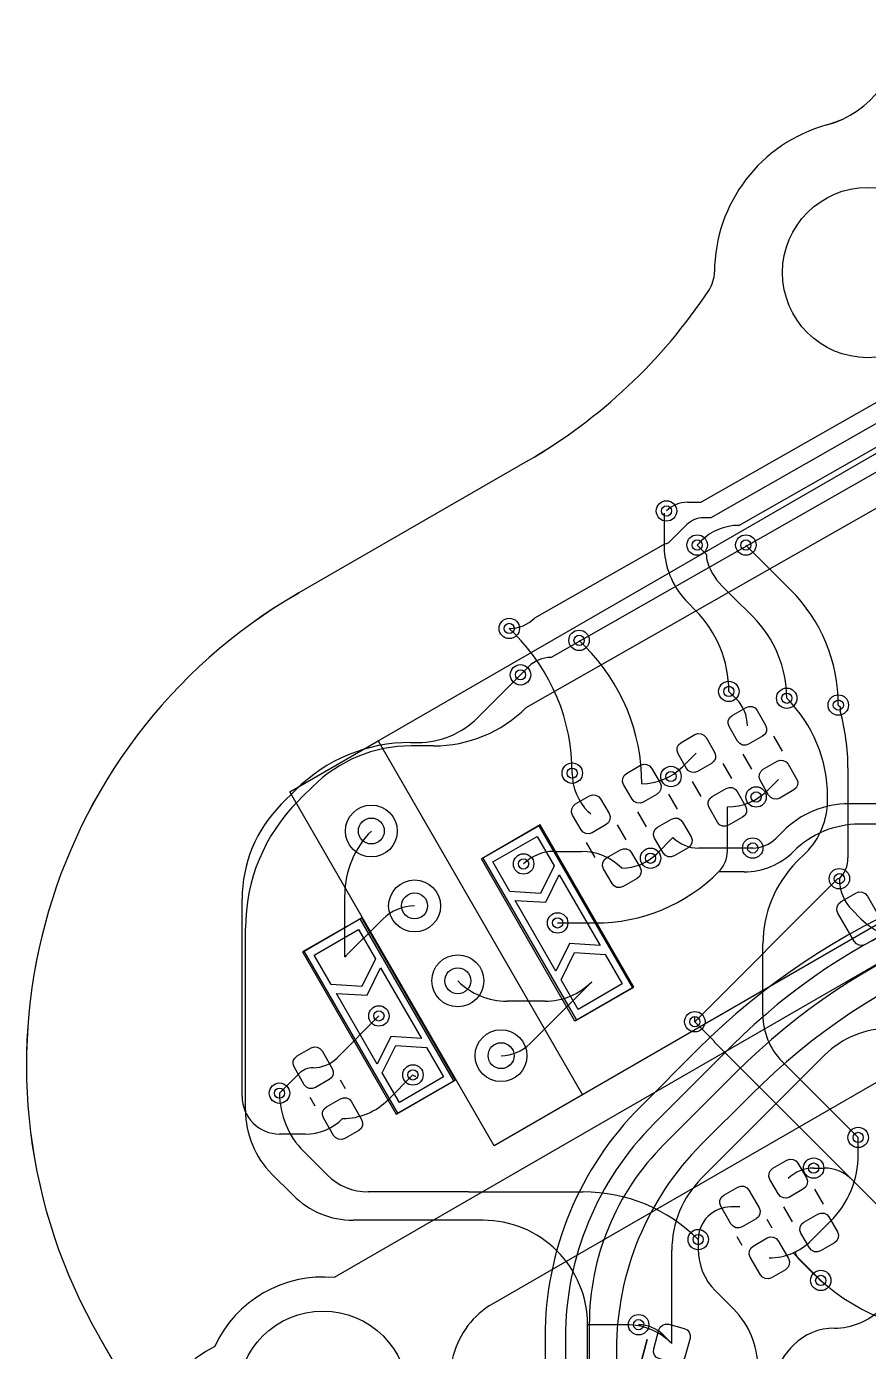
# Model space of a CAD drawing. Header units: millimetres. Extents: x -220 to 263, y -14 to 135.
# Drawn here: x 7.29 to 32.03, y 18.31 to 57.23 of the extents above; entities that cross this region are included whole.
import ezdxf

# ---------------------------------------------------------------- set-up
doc = ezdxf.new("R2010")
doc.units = ezdxf.units.MM
doc.layers.get('0').update_dxf_attribs({"color": 96, "lineweight": 25, "true_color": 0x008000})
for name, color, linetype, lineweight, true_color in [('livello 10', 6, 'Continuous', 25, 0xff00ff), ('livello 11', 30, 'Continuous', 25, 0xff7f00), ('livello 8', 18, 'Continuous', 25, 0x000000), ('livello 9', 18, 'Continuous', 25, 0x000000)]:
    doc.layers.add(name, color=color, linetype=linetype, lineweight=lineweight, true_color=true_color)

msp = doc.modelspace()

# ---------------------------------------------------------------- linework, layer by layer
for p, q in [((22, 44.464), (15.29, 40.59)), ((23.879, -6.286), (9.433, 18.733))]:
    msp.add_line(p, q)
for centre in [(32, 50), (16, 17)]:
    msp.add_circle(centre, 2.5)
for centre, radius, start, end in [((30, 57.228), 3, 285.466, 0), ((32, 50), 4.5, 105.466, 179.697), ((26.5, 50.029), 1, 326.4432, 359.697), ((14, 58.321), 16, 300.0002, 326.4432), ((23.29, 26.733), 16, 120.0002, 210)]:
    msp.add_arc(centre, radius, start, end)
at = {"layer": 'livello 10'}
for p, q in [((56.279, 43.551), (16.327, 20.485)), ((42.902, 32.364), (20.992, 19.714)), ((12.819, 18.459), (12.563, 18.312))]:
    msp.add_line(p, q, dxfattribs=at)
for centre, radius, start, end in [((16, 17), 3.5, 84.6395, 155.3606), ((22.242, 17.549), 2.5, 120, 210), ((13.813, 16.147), 2.5, 120, 210)]:
    msp.add_arc(centre, radius, start, end, dxfattribs=at)
at = {"layer": 'livello 11', "color": 250, "true_color": 0x2f2d31, "flags": 128}
for points in [[(30.8, 54.337, 0.337196), (33, 57.228)], [(30.8, 54.337, 0.335711), (27.5, 50.024)], [(27.333, 49.476, 0.146111), (27.5, 50.024)], [(22, 44.464, 0.115896), (27.333, 49.476)], [(15.29, 40.59, 0.414213), (9.433, 18.733)]]:
    msp.add_lwpolyline(points, format="xyb", dxfattribs=at)
at = {"layer": 'livello 11', "color": 249, "true_color": 0x4a242d, "flags": 128}
for points in [[(15.027, 34.745), (47.936, 53.745)], [(53.936, 43.353), (21.027, 24.353)], [(21.027, 24.353), (15.027, 34.745)]]:
    msp.add_lwpolyline(points, dxfattribs=at)
at = {"layer": 'livello 11', "color": 250, "true_color": 0x2f2d31, "flags": 128}
for points in [[(22, 44.464), (15.29, 40.59)], [(23.879, -6.286), (9.433, 18.733)]]:
    msp.add_lwpolyline(points, dxfattribs=at)
at = {"layer": 'livello 11', "color": 168, "true_color": 0x0d115e, "flags": 128}
for points in [[(15.027, 34.745), (17.625, 36.245)], [(17.625, 36.245), (23.625, 25.853)], [(29.502, 35.94), (29.248, 36.381)], [(28.597, 35.417), (28.343, 35.858)], [(27.748, 35.581), (28.002, 35.14)], [(26.843, 35.058), (27.097, 34.617)], [(21.027, 24.353), (15.027, 34.745)], [(26.148, 34.681), (26.402, 34.24)], [(25.243, 34.158), (25.497, 33.717)], [(20.652, 32.78), (22.341, 33.755)], [(22.341, 33.755), (25.091, 28.992)], [(24.902, 33.34), (24.648, 33.781)], [(23.997, 32.817), (23.743, 33.258)], [(23.402, 28.017), (20.652, 32.78)], [(15.445, 30.073), (17.134, 31.048)], [(17.134, 31.048), (19.884, 26.285)], [(18.195, 25.31), (15.445, 30.073)], [(25.091, 28.992), (23.402, 28.017)], [(16.658, 26.027), (16.512, 26.28)], [(19.884, 26.285), (18.195, 25.31)], [(15.774, 25.517), (15.628, 25.77)], [(23.625, 25.853), (21.027, 24.353)], [(30.702, 22.64), (30.448, 23.081)], [(29.194, 21.937), (29.047, 22.19)], [(29.797, 22.117), (29.543, 22.558)], [(28.31, 21.427), (28.164, 21.68)], [(25.52, 18.662), (24.883, 16.286)]]:
    msp.add_lwpolyline(points, dxfattribs=at)
at = {"layer": 'livello 11', "color": 139, "true_color": 0x174d58, "flags": 128}
for points in [[(29.502, 35.94), (29.248, 36.381)], [(28.597, 35.417), (28.343, 35.858)], [(27.748, 35.581), (28.002, 35.14)], [(26.843, 35.058), (27.097, 34.617)], [(26.148, 34.681), (26.402, 34.24)], [(25.243, 34.158), (25.497, 33.717)], [(22.384, 33.78), (20.695, 32.805)], [(25.134, 29.017), (22.384, 33.78)], [(24.902, 33.34), (24.648, 33.781)], [(23.997, 32.817), (23.743, 33.258)], [(20.695, 32.805), (23.445, 28.042)], [(17.091, 31.023), (15.402, 30.048)], [(19.841, 26.26), (17.091, 31.023)], [(15.402, 30.048), (18.152, 25.285)], [(23.445, 28.042), (25.134, 29.017)], [(16.658, 26.027), (16.512, 26.28)], [(18.152, 25.285), (19.841, 26.26)], [(15.774, 25.517), (15.628, 25.77)], [(30.702, 22.64), (30.448, 23.081)], [(29.194, 21.937), (29.047, 22.19)], [(29.797, 22.117), (29.543, 22.558)], [(28.31, 21.427), (28.164, 21.68)], [(24.883, 16.286), (25.52, 18.662)]]:
    msp.add_lwpolyline(points, dxfattribs=at)
at = {"layer": 'livello 11', "color": 250, "true_color": 0x2f2d31}
for centre in [(32, 50), (16, 17)]:
    msp.add_circle(centre, 2.5, dxfattribs=at)
at = {"layer": 'livello 8', "color": 163, "true_color": 0x4d7fc4, "flags": 128}
for points in [[(26.025, 42.933), (26.025, 41.832)], [(26.991, 41.999), (27.266, 41.723)], [(27.266, 41.723), (27.266, 41.604)], [(29.736, 40.685), (28.423, 41.999)], [(27.717, 40.804), (28.023, 40.499)], [(28.023, 40.499), (28.633, 39.889)], [(26.723, 40.299), (26.933, 40.089)], [(21.623, 39.399), (21.473, 39.549)], [(23.693, 39.028), (23.523, 39.199)], [(20.538, 36.923), (21.803, 38.187)], [(28.137, 37.485), (27.923, 37.699)], [(28.504, 36.148), (28.417, 36.118), (28.324, 36.125), (28.241, 36.166), (28.18, 36.235), (27.93, 36.668), (27.9, 36.756), (27.906, 36.848), (27.947, 36.932), (28.017, 36.993), (28.428, 37.23), (28.516, 37.26), (28.608, 37.254), (28.692, 37.213), (28.753, 37.143), (29.003, 36.71), (29.032, 36.622), (29.026, 36.53), (28.985, 36.447), (28.916, 36.386), (28.504, 36.148)], [(18.571, 36.199), (18.791, 36.199)], [(26.928, 36.43), (27.016, 36.46), (27.108, 36.454), (27.192, 36.413), (27.253, 36.343), (27.503, 35.91), (27.532, 35.822), (27.526, 35.73), (27.485, 35.647), (27.416, 35.586), (27.004, 35.348), (26.917, 35.318), (26.824, 35.325), (26.741, 35.366), (26.68, 35.435), (26.43, 35.868), (26.4, 35.956), (26.406, 36.048), (26.447, 36.132), (26.517, 36.193), (26.928, 36.43)], [(26.561, 35.484), (26.966, 35.889)], [(25.328, 35.53), (25.416, 35.56), (25.508, 35.554), (25.592, 35.513), (25.653, 35.443), (25.903, 35.01), (25.932, 34.922), (25.926, 34.83), (25.885, 34.747), (25.816, 34.686), (25.404, 34.448), (25.317, 34.418), (25.224, 34.425), (25.141, 34.466), (25.08, 34.535), (24.83, 34.968), (24.8, 35.056), (24.806, 35.148), (24.847, 35.232), (24.917, 35.293), (25.328, 35.53)], [(29.417, 34.568), (29.329, 34.538), (29.237, 34.544), (29.153, 34.585), (29.092, 34.655), (28.842, 35.088), (28.813, 35.175), (28.819, 35.268), (28.86, 35.351), (28.929, 35.412), (29.341, 35.65), (29.428, 35.679), (29.521, 35.673), (29.604, 35.632), (29.665, 35.563), (29.915, 35.13), (29.945, 35.042), (29.939, 34.949), (29.898, 34.866), (29.828, 34.805), (29.417, 34.568)], [(29.379, 35.109), (29.074, 34.804)], [(14.776, 34.384), (15.191, 34.799)], [(23.904, 33.548), (23.817, 33.518), (23.724, 33.525), (23.641, 33.566), (23.58, 33.635), (23.33, 34.068), (23.3, 34.156), (23.306, 34.248), (23.347, 34.332), (23.417, 34.393), (23.828, 34.63), (23.916, 34.66), (24.008, 34.654), (24.092, 34.613), (24.153, 34.543), (24.403, 34.11), (24.432, 34.022), (24.426, 33.93), (24.385, 33.847), (24.316, 33.786), (23.904, 33.548)], [(27.841, 34.85), (27.928, 34.879), (28.021, 34.873), (28.104, 34.832), (28.165, 34.763), (28.415, 34.33), (28.445, 34.242), (28.439, 34.149), (28.398, 34.066), (28.328, 34.005), (27.917, 33.768), (27.829, 33.738), (27.737, 33.744), (27.653, 33.785), (27.592, 33.855), (27.342, 34.288), (27.313, 34.375), (27.319, 34.468), (27.36, 34.551), (27.429, 34.612), (27.841, 34.85)], [(27.879, 33.018), (27.879, 34.309)], [(37.423, 34.399), (31.454, 34.399)], [(23.866, 34.089), (23.793, 34.162)], [(26.241, 33.95), (26.328, 33.979), (26.421, 33.973), (26.504, 33.932), (26.565, 33.863), (26.815, 33.43), (26.845, 33.342), (26.839, 33.249), (26.798, 33.166), (26.728, 33.105), (26.317, 32.868), (26.229, 32.838), (26.137, 32.844), (26.053, 32.885), (25.992, 32.955), (25.742, 33.388), (25.713, 33.475), (25.719, 33.568), (25.76, 33.651), (25.829, 33.712), (26.241, 33.95)], [(29.523, 33.599), (29.305, 33.382)], [(37.034, 33.799), (31.754, 33.799)], [(22.393, 31.765), (21.493, 31.823), (20.993, 32.689), (22.292, 33.439), (22.792, 32.573), (22.393, 31.765)], [(24.817, 31.968), (24.729, 31.938), (24.637, 31.944), (24.553, 31.985), (24.492, 32.055), (24.242, 32.488), (24.213, 32.575), (24.219, 32.668), (24.26, 32.751), (24.329, 32.812), (24.741, 33.05), (24.828, 33.079), (24.921, 33.073), (25.004, 33.032), (25.065, 32.963), (25.315, 32.53), (25.345, 32.442), (25.339, 32.349), (25.298, 32.266), (25.228, 32.205), (24.817, 31.968)], [(26.279, 33.409), (25.803, 32.933)], [(22.782, 32.999), (23.595, 32.999)], [(22.543, 31.505), (22.942, 32.313), (24.142, 30.235), (23.243, 30.293), (22.843, 29.485), (21.643, 31.563), (22.543, 31.505)], [(28.374, 32.399), (27.623, 32.399)], [(26.923, 27.999), (31.09, 32.166)], [(13.623, 25.799), (13.623, 31.599)], [(16.643, 29.899), (17.756, 31.012)], [(22.893, 30.899), (24.001, 30.899)], [(17.143, 29.033), (16.243, 29.091), (15.743, 29.957), (17.042, 30.707), (17.542, 29.841), (17.143, 29.033)], [(23.393, 30.033), (24.292, 29.975), (24.792, 29.109), (23.493, 28.359), (22.993, 29.225), (23.393, 30.033)], [(17.993, 27.561), (17.593, 26.753), (16.393, 28.831), (17.293, 28.773), (17.692, 29.581), (18.892, 27.503), (17.993, 27.561)], [(16.643, 29.899), (16.678, 29.934)], [(22.522, 28.599), (21.41, 28.599)], [(16.412, 26.936), (17.643, 28.167)], [(26.923, 27.999), (26.923, 28.15)], [(15.775, 26.062), (15.687, 26.032), (15.595, 26.038), (15.511, 26.079), (15.45, 26.148), (15.15, 26.668), (15.121, 26.756), (15.127, 26.848), (15.168, 26.931), (15.237, 26.992), (15.649, 27.23), (15.736, 27.26), (15.829, 27.254), (15.912, 27.213), (15.973, 27.143), (16.273, 26.623), (16.303, 26.536), (16.297, 26.443), (16.256, 26.36), (16.186, 26.299), (15.775, 26.062)], [(18.143, 27.301), (19.042, 27.243), (19.542, 26.377), (18.243, 25.627), (17.743, 26.493), (18.143, 27.301)], [(28.019, 27.296), (25.723, 24.999)], [(27.012, 27.189), (25.323, 25.499)], [(27.123, 23.399), (30.745, 27.021)], [(15.298, 26.474), (14.723, 25.899)], [(28.136, 26.513), (26.015, 24.391)], [(17.916, 25.708), (18.643, 26.435)], [(16.637, 24.568), (16.55, 24.538), (16.457, 24.544), (16.374, 24.585), (16.313, 24.655), (16.013, 25.174), (15.983, 25.262), (15.989, 25.354), (16.03, 25.437), (16.1, 25.499), (16.511, 25.736), (16.599, 25.766), (16.691, 25.76), (16.774, 25.719), (16.836, 25.649), (17.136, 25.13), (17.165, 25.042), (17.159, 24.949), (17.118, 24.866), (17.049, 24.805), (16.637, 24.568)], [(28.566, 25.842), (27.123, 24.399)], [(15.481, 24.699), (14.723, 24.699)], [(31.723, 24.099), (31.723, 24.599)], [(29.704, 22.848), (29.617, 22.818), (29.524, 22.825), (29.441, 22.866), (29.38, 22.935), (29.13, 23.368), (29.1, 23.456), (29.106, 23.548), (29.147, 23.632), (29.217, 23.693), (29.628, 23.93), (29.716, 23.96), (29.808, 23.954), (29.892, 23.913), (29.953, 23.843), (30.203, 23.41), (30.232, 23.322), (30.226, 23.23), (30.185, 23.147), (30.116, 23.086), (29.704, 22.848)], [(30.423, 23.699), (30.414, 23.699)], [(28.311, 21.971), (28.223, 21.942), (28.13, 21.948), (28.047, 21.989), (27.986, 22.058), (27.686, 22.578), (27.656, 22.666), (27.662, 22.758), (27.703, 22.841), (27.773, 22.902), (28.184, 23.14), (28.272, 23.17), (28.365, 23.164), (28.448, 23.123), (28.509, 23.053), (28.809, 22.533), (28.839, 22.446), (28.833, 22.353), (28.792, 22.27), (28.722, 22.209), (28.311, 21.971)], [(28.248, 22.556), (27.979, 22.556)], [(30.617, 21.268), (30.529, 21.238), (30.437, 21.244), (30.353, 21.285), (30.292, 21.355), (30.042, 21.788), (30.013, 21.875), (30.019, 21.968), (30.06, 22.051), (30.129, 22.112), (30.541, 22.35), (30.628, 22.379), (30.721, 22.373), (30.804, 22.332), (30.865, 22.263), (31.115, 21.83), (31.145, 21.742), (31.139, 21.649), (31.098, 21.566), (31.028, 21.505), (30.617, 21.268)], [(30.342, 21.572), (30.579, 21.809)], [(30.579, 21.809), (30.912, 22.142)], [(27.023, 21.599), (27.023, 21.306)], [(29.173, 20.478), (29.085, 20.448), (28.993, 20.454), (28.91, 20.495), (28.849, 20.564), (28.549, 21.084), (28.519, 21.172), (28.525, 21.264), (28.566, 21.347), (28.636, 21.408), (29.047, 21.646), (29.135, 21.676), (29.227, 21.67), (29.31, 21.629), (29.371, 21.559), (29.671, 21.039), (29.701, 20.952), (29.695, 20.859), (29.654, 20.776), (29.584, 20.715), (29.173, 20.478)], [(26.249, 18.544), (26.249, 21.29)], [(30.354, 20.652), (29.962, 21.044)], [(27.523, 20.099), (28.065, 19.556)], [(23.823, 19.099), (23.823, 10.862)], [(25.884, 18.098), (25.801, 18.139), (25.739, 18.209), (25.71, 18.297), (25.716, 18.389), (25.865, 18.945), (25.906, 19.028), (25.975, 19.089), (26.063, 19.119), (26.155, 19.113), (26.614, 18.99), (26.697, 18.949), (26.758, 18.879), (26.788, 18.791), (26.782, 18.699), (26.633, 18.143), (26.592, 18.06), (26.523, 17.999), (26.435, 17.969), (26.342, 17.976), (25.884, 18.098)], [(22.523, 18.739), (22.523, 9.842)], [(23.123, 18.722), (23.123, 10)], [(25.992, 18.801), (26.249, 18.544)], [(24.623, 18.363), (24.623, 17.299)]]:
    msp.add_lwpolyline(points, dxfattribs=at)
for points in [[(26.025, 41.832, 0.180398), (26.723, 40.299)], [(27.266, 41.604, 0.135149), (27.717, 40.804)], [(31.139, 37.299, 0.198911), (29.736, 40.685)], [(27.923, 37.699, 0.19891), (26.933, 40.089)], [(29.623, 37.499, 0.19891), (28.633, 39.889)], [(23.322, 35.299, 0.198914), (21.625, 39.396)], [(25.366, 34.989, 0.198917), (23.693, 39.028)], [(28.466, 36.689, 0.198936), (28.137, 37.485)], [(18.791, 36.199, 0.198915), (20.538, 36.923)], [(18.571, 36.199, 0.198912), (15.191, 34.799)], [(25.366, 34.989, 0.198911), (26.561, 35.484)], [(23.322, 35.299, 0.198907), (23.793, 34.162)], [(27.879, 34.309, 0.198918), (29.074, 34.804)], [(14.776, 34.384, 0.198914), (13.623, 31.599)], [(31.454, 34.399, 0.198903), (29.523, 33.599)], [(31.754, 33.799, 0.198903), (29.823, 32.999)], [(41.523, 33.199, 0.198914), (27.012, 27.189)], [(28.623, 33.099, 0.198893), (29.305, 33.382)], [(22.782, 32.999, 0.198913), (21.893, 32.631)], [(24.779, 32.509, 0.198923), (23.595, 32.999)], [(24.779, 32.509, 0.198918), (25.803, 32.933)], [(27.623, 32.399, 0.198892), (27.879, 33.018)], [(28.374, 32.399, 0.198924), (29.823, 32.999)], [(24.001, 30.899, 0.198914), (27.623, 32.399)], [(40.823, 32.599, 0.198912), (28.019, 27.296)], [(41.623, 32.099, 0.198913), (28.136, 26.513)], [(31.169, 32.199, 0.198894), (31.09, 32.166)], [(31.169, 32.199, 0.198894), (31.09, 32.166)], [(18.691, 31.399, 0.198915), (17.756, 31.012)], [(42.223, 31.499, 0.198913), (28.566, 25.842)], [(19.961, 29.199, 0.198911), (21.41, 28.599)], [(22.522, 28.599, 0.198913), (23.893, 29.167)], [(32.623, 27.799, 0.198923), (30.745, 27.021)], [(15.712, 26.646, 0.198936), (16.412, 26.936)], [(15.712, 26.646, 0.198868), (15.298, 26.474)], [(18.643, 26.435, 0.198777), (18.729, 26.399)], [(13.623, 25.799, 0.414214), (14.723, 24.699)], [(16.574, 25.152, 0.198927), (17.916, 25.708)], [(25.323, 25.499, 0.198915), (22.523, 18.739)], [(15.481, 24.699, 0.198912), (16.574, 25.152)], [(25.723, 24.999, 0.198915), (23.123, 18.722)], [(26.015, 24.391, 0.198913), (23.823, 19.099)], [(27.122, 24.399, 0.198911), (24.623, 18.363)], [(30.912, 22.142, 0.198916), (31.723, 24.099)], [(27.122, 23.399, 0.198906), (26.249, 21.29)], [(30.414, 23.699, 0.198907), (29.666, 23.389)], [(27.979, 22.556, 0.414214), (27.023, 21.599)], [(29.11, 21.062, 0.198897), (30.342, 21.572)], [(27.023, 21.306, 0.198912), (27.523, 20.099)], [(29.88, 21.241, 0.198915), (29.962, 21.044)], [(30.354, 20.652, 0.198916), (34.767, 18.824)], [(28.772, 17.849, 0.198913), (28.065, 19.556)], [(25.992, 18.801, 0.198897), (25.273, 19.099)]]:
    msp.add_lwpolyline(points, format="xyb", dxfattribs=at)
at = {"layer": 'livello 8', "color": 7, "true_color": 0xececec}
for centre in [(26.091, 42.999), (26.991, 41.999), (28.423, 41.999), (21.473, 39.549), (23.523, 39.199), (21.803, 38.187), (27.923, 37.699), (29.623, 37.499), (31.139, 37.299), (23.323, 35.299), (26.223, 35.199), (28.723, 34.599), (25.623, 32.799), (28.623, 33.099), (21.893, 32.631), (31.169, 32.199), (22.893, 30.899), (17.643, 28.167), (26.923, 27.999), (18.643, 26.435), (14.723, 25.899), (31.723, 24.599), (30.414, 23.699), (27.023, 21.599), (30.623, 20.399), (25.273, 19.099)]:
    msp.add_circle(centre, 0.3, dxfattribs=at)
at = {"layer": 'livello 8', "color": 7}
for centre, radius in [((26.091, 42.999), 0.15), ((26.991, 41.999), 0.15), ((28.423, 41.999), 0.15), ((21.473, 39.549), 0.15), ((23.523, 39.199), 0.15), ((21.803, 38.187), 0.15), ((27.923, 37.699), 0.15), ((29.623, 37.499), 0.15), ((31.139, 37.299), 0.15), ((23.323, 35.299), 0.15), ((26.223, 35.199), 0.15), ((28.723, 34.599), 0.15), ((17.421, 33.599), 0.381), ((28.623, 33.099), 0.15), ((21.893, 32.631), 0.15), ((25.623, 32.799), 0.15), ((31.169, 32.199), 0.15), ((18.691, 31.399), 0.381), ((22.893, 30.899), 0.15), ((19.961, 29.199), 0.381), ((17.643, 28.167), 0.15), ((26.923, 27.999), 0.15), ((21.231, 27), 0.381), ((18.643, 26.435), 0.15), ((14.723, 25.899), 0.15), ((31.723, 24.599), 0.15), ((30.414, 23.699), 0.15), ((27.023, 21.599), 0.15), ((30.623, 20.399), 0.15), ((25.273, 19.099), 0.15)]:
    msp.add_circle(centre, radius, dxfattribs=at)
at = {"layer": 'livello 8', "color": 163, "true_color": 0x4d7fc4}
for centre in [(17.421, 33.599), (18.691, 31.399), (19.961, 29.199), (21.231, 27)]:
    msp.add_circle(centre, 0.762, dxfattribs=at)
at = {"layer": 'livello 9', "color": 22, "true_color": 0xc83434, "flags": 128}
for points in [[(35.239, 47.882), (27.113, 43.255)], [(35.723, 47.545), (27.39, 42.8)], [(28.215, 42.575), (36.262, 47.159)], [(22.695, 38.695), (36.923, 46.799)], [(21.965, 37.224), (32.944, 43.477)], [(26.708, 43.255), (27.113, 43.255)], [(26.184, 42.092), (26.691, 42.599)], [(27.39, 42.8), (27.175, 42.8)], [(26.052, 42.038), (22.216, 39.852)], [(26.991, 41.999), (27.149, 42.158)], [(27.109, 42.118), (26.991, 41.999)], [(21.483, 39.549), (21.473, 39.549)], [(22.039, 38.424), (21.803, 38.187)], [(28.137, 37.485), (27.923, 37.699)], [(28.504, 36.148), (28.417, 36.118), (28.324, 36.125), (28.241, 36.166), (28.18, 36.235), (27.93, 36.668), (27.9, 36.756), (27.906, 36.848), (27.947, 36.932), (28.017, 36.993), (28.428, 37.23), (28.516, 37.26), (28.608, 37.254), (28.692, 37.213), (28.753, 37.143), (29.003, 36.71), (29.032, 36.622), (29.026, 36.53), (28.985, 36.447), (28.916, 36.386), (28.504, 36.148)], [(31.139, 37.299), (31.194, 37.244)], [(31.194, 37.244), (31.194, 37.122)], [(26.928, 36.43), (27.016, 36.46), (27.108, 36.454), (27.192, 36.413), (27.253, 36.343), (27.503, 35.91), (27.532, 35.822), (27.526, 35.73), (27.485, 35.647), (27.416, 35.586), (27.004, 35.348), (26.917, 35.318), (26.824, 35.325), (26.741, 35.366), (26.68, 35.435), (26.43, 35.868), (26.4, 35.956), (26.406, 36.048), (26.447, 36.132), (26.517, 36.193), (26.928, 36.43)], [(19.249, 36.099), (18.591, 36.099)], [(26.561, 35.484), (26.966, 35.889)], [(25.328, 35.53), (25.416, 35.56), (25.508, 35.554), (25.592, 35.513), (25.653, 35.443), (25.903, 35.01), (25.932, 34.922), (25.926, 34.83), (25.885, 34.747), (25.816, 34.686), (25.404, 34.448), (25.317, 34.418), (25.224, 34.425), (25.141, 34.466), (25.08, 34.535), (24.83, 34.968), (24.8, 35.056), (24.806, 35.148), (24.847, 35.232), (24.917, 35.293), (25.328, 35.53)], [(29.417, 34.568), (29.329, 34.538), (29.237, 34.544), (29.153, 34.585), (29.092, 34.655), (28.842, 35.088), (28.813, 35.175), (28.819, 35.268), (28.86, 35.351), (28.929, 35.412), (29.341, 35.65), (29.428, 35.679), (29.521, 35.673), (29.604, 35.632), (29.665, 35.563), (29.915, 35.13), (29.945, 35.042), (29.939, 34.949), (29.898, 34.866), (29.828, 34.805), (29.417, 34.568)], [(31.423, 35.453), (31.423, 35.099)], [(29.074, 34.804), (29.379, 35.109)], [(31.423, 35.099), (31.423, 32.812)], [(15.689, 34.897), (15.391, 34.599)], [(23.904, 33.548), (23.817, 33.518), (23.724, 33.525), (23.641, 33.566), (23.58, 33.635), (23.33, 34.068), (23.3, 34.156), (23.306, 34.248), (23.347, 34.332), (23.417, 34.393), (23.828, 34.63), (23.916, 34.66), (24.008, 34.654), (24.092, 34.613), (24.153, 34.543), (24.403, 34.11), (24.432, 34.022), (24.426, 33.93), (24.385, 33.847), (24.316, 33.786), (23.904, 33.548)], [(27.841, 34.85), (27.928, 34.879), (28.021, 34.873), (28.104, 34.832), (28.165, 34.763), (28.415, 34.33), (28.445, 34.242), (28.439, 34.149), (28.398, 34.066), (28.328, 34.005), (27.917, 33.768), (27.829, 33.738), (27.737, 33.744), (27.653, 33.785), (27.592, 33.855), (27.342, 34.288), (27.313, 34.375), (27.319, 34.468), (27.36, 34.551), (27.429, 34.612), (27.841, 34.85)], [(15.269, 34.477), (15.391, 34.599)], [(30.823, 34.499), (30.823, 34.602)], [(23.866, 34.089), (23.793, 34.162)], [(26.241, 33.95), (26.328, 33.979), (26.421, 33.973), (26.504, 33.932), (26.565, 33.863), (26.815, 33.43), (26.845, 33.342), (26.839, 33.249), (26.798, 33.166), (26.728, 33.105), (26.317, 32.868), (26.229, 32.838), (26.137, 32.844), (26.053, 32.885), (25.992, 32.955), (25.742, 33.388), (25.713, 33.475), (25.719, 33.568), (25.76, 33.651), (25.829, 33.712), (26.241, 33.95)], [(22.393, 31.765), (21.493, 31.823), (20.993, 32.689), (22.292, 33.439), (22.792, 32.573), (22.393, 31.765)], [(24.817, 31.968), (24.729, 31.938), (24.637, 31.944), (24.553, 31.985), (24.492, 32.055), (24.242, 32.488), (24.213, 32.575), (24.219, 32.668), (24.26, 32.751), (24.329, 32.812), (24.741, 33.05), (24.828, 33.079), (24.921, 33.073), (25.004, 33.032), (25.065, 32.963), (25.315, 32.53), (25.345, 32.442), (25.339, 32.349), (25.298, 32.266), (25.228, 32.205), (24.817, 31.968)], [(26.279, 33.409), (25.803, 32.933)], [(28.623, 33.099), (27.027, 33.099)], [(29.923, 32.699), (30.186, 32.963)], [(22.543, 31.505), (22.942, 32.313), (24.142, 30.235), (23.243, 30.293), (22.843, 29.485), (21.643, 31.563), (22.543, 31.505)], [(16.643, 29.899), (16.643, 31.721)], [(31.129, 31.185), (31.098, 31.278), (31.104, 31.375), (31.147, 31.463), (31.221, 31.527), (31.654, 31.777), (31.746, 31.808), (31.843, 31.802), (31.931, 31.759), (31.995, 31.685), (32.47, 30.863), (32.502, 30.77), (32.495, 30.673), (32.452, 30.585), (32.379, 30.521), (31.946, 30.271), (31.853, 30.24), (31.756, 30.246), (31.669, 30.289), (31.604, 30.363), (31.129, 31.185)], [(31.553, 31.27), (31.8, 31.024)], [(13.723, 25.399), (13.723, 30.743)], [(17.143, 29.033), (16.243, 29.091), (15.743, 29.957), (17.042, 30.707), (17.542, 29.841), (17.143, 29.033)], [(23.393, 30.033), (24.292, 29.975), (24.792, 29.109), (23.493, 28.359), (22.993, 29.225), (23.393, 30.033)], [(28.923, 28.199), (28.923, 30.285)], [(17.993, 27.561), (17.593, 26.753), (16.393, 28.831), (17.293, 28.773), (17.692, 29.581), (18.892, 27.503), (17.993, 27.561)], [(23.893, 29.167), (22.076, 27.349)], [(16.412, 26.936), (17.643, 28.167)], [(27.493, 27.428), (26.923, 27.999)], [(15.775, 26.062), (15.687, 26.032), (15.595, 26.038), (15.511, 26.079), (15.45, 26.148), (15.15, 26.668), (15.121, 26.756), (15.127, 26.848), (15.168, 26.931), (15.237, 26.992), (15.649, 27.23), (15.736, 27.26), (15.829, 27.254), (15.912, 27.213), (15.973, 27.143), (16.273, 26.623), (16.303, 26.536), (16.297, 26.443), (16.256, 26.36), (16.186, 26.299), (15.775, 26.062)], [(18.143, 27.301), (19.042, 27.243), (19.542, 26.377), (18.243, 25.627), (17.743, 26.493), (18.143, 27.301)], [(31.547, 23.358), (27.505, 27.399)], [(14.723, 25.899), (15.298, 26.474)], [(31.723, 24.599), (29.488, 26.833)], [(17.916, 25.708), (18.643, 26.435)], [(16.637, 24.568), (16.55, 24.538), (16.457, 24.544), (16.374, 24.585), (16.313, 24.655), (16.013, 25.174), (15.983, 25.262), (15.989, 25.354), (16.03, 25.437), (16.1, 25.499), (16.511, 25.736), (16.599, 25.766), (16.691, 25.76), (16.774, 25.719), (16.836, 25.649), (17.136, 25.13), (17.165, 25.042), (17.159, 24.949), (17.118, 24.866), (17.049, 24.805), (16.637, 24.568)], [(16.123, 23.499), (15.43, 24.192)], [(29.704, 22.848), (29.617, 22.818), (29.524, 22.825), (29.441, 22.866), (29.38, 22.935), (29.13, 23.368), (29.1, 23.456), (29.106, 23.548), (29.147, 23.632), (29.217, 23.693), (29.628, 23.93), (29.716, 23.96), (29.808, 23.954), (29.892, 23.913), (29.953, 23.843), (30.203, 23.41), (30.232, 23.322), (30.226, 23.23), (30.185, 23.147), (30.116, 23.086), (29.704, 22.848)], [(15.123, 22.899), (14.5, 23.521)], [(30.414, 23.699), (30.723, 23.699)], [(31.547, 23.358), (33.58, 21.324)], [(20.278, 22.999), (17.33, 22.999)], [(20.278, 22.999), (22.14, 22.999)], [(22.14, 22.999), (23.643, 22.999)], [(28.311, 21.971), (28.223, 21.942), (28.13, 21.948), (28.047, 21.989), (27.986, 22.058), (27.686, 22.578), (27.656, 22.666), (27.662, 22.758), (27.703, 22.841), (27.773, 22.902), (28.184, 23.14), (28.272, 23.17), (28.365, 23.164), (28.448, 23.123), (28.509, 23.053), (28.809, 22.533), (28.839, 22.446), (28.833, 22.353), (28.792, 22.27), (28.722, 22.209), (28.311, 21.971)], [(28.248, 22.556), (27.979, 22.556)], [(30.617, 21.268), (30.529, 21.238), (30.437, 21.244), (30.353, 21.285), (30.292, 21.355), (30.042, 21.788), (30.013, 21.875), (30.019, 21.968), (30.06, 22.051), (30.129, 22.112), (30.541, 22.35), (30.628, 22.379), (30.721, 22.373), (30.804, 22.332), (30.865, 22.263), (31.115, 21.83), (31.145, 21.742), (31.139, 21.649), (31.098, 21.566), (31.028, 21.505), (30.617, 21.268)], [(20.704, 22.167), (16.89, 22.167)], [(30.342, 21.572), (30.579, 21.809)], [(29.173, 20.478), (29.085, 20.448), (28.993, 20.454), (28.91, 20.495), (28.849, 20.564), (28.549, 21.084), (28.519, 21.172), (28.525, 21.264), (28.566, 21.347), (28.636, 21.408), (29.047, 21.646), (29.135, 21.676), (29.227, 21.67), (29.31, 21.629), (29.371, 21.559), (29.671, 21.039), (29.701, 20.952), (29.695, 20.859), (29.654, 20.776), (29.584, 20.715), (29.173, 20.478)], [(30.623, 20.399), (29.812, 21.209)], [(24.91, 19.099), (23.773, 19.099)], [(23.773, 15.849), (23.773, 19.099)], [(25.884, 18.098), (25.801, 18.139), (25.739, 18.209), (25.71, 18.297), (25.716, 18.389), (25.865, 18.945), (25.906, 19.028), (25.975, 19.089), (26.063, 19.119), (26.155, 19.113), (26.614, 18.99), (26.697, 18.949), (26.758, 18.879), (26.788, 18.791), (26.782, 18.699), (26.633, 18.143), (26.592, 18.06), (26.523, 17.999), (26.435, 17.969), (26.342, 17.976), (25.884, 18.098)]]:
    msp.add_lwpolyline(points, dxfattribs=at)
for points in [[(26.708, 43.255, 0.198909), (26.091, 42.999)], [(27.175, 42.8, 0.198917), (26.691, 42.599)], [(28.215, 42.575, 0.198916), (27.109, 42.118)], [(26.052, 42.038, 0.198899), (26.184, 42.092)], [(21.483, 39.549, 0.198907), (22.216, 39.852)], [(22.695, 38.695, 0.19891), (22.039, 38.424)], [(28.466, 36.689, 0.198936), (28.137, 37.485)], [(30.823, 34.602, 0.198913), (29.623, 37.499)], [(19.249, 36.099, 0.198911), (21.965, 37.224)], [(31.422, 35.453, 0.067393), (31.194, 37.122)], [(18.591, 36.099, 0.198912), (15.689, 34.897)], [(25.366, 34.989, 0.198911), (26.561, 35.484)], [(23.322, 35.299, 0.198907), (23.793, 34.162)], [(27.879, 34.309, 0.198918), (29.074, 34.804)], [(15.269, 34.477, 0.198913), (13.723, 30.743)], [(30.186, 32.963, 0.198917), (30.823, 34.499)], [(17.421, 33.599, 0.198912), (16.643, 31.721)], [(26.279, 33.409, 0.198897), (27.027, 33.099)], [(24.779, 32.509, 0.198918), (25.803, 32.933)], [(29.922, 32.699, 0.198909), (28.923, 30.285)], [(31.169, 32.199, 0.198906), (31.423, 32.812)], [(31.169, 32.199, 0.198916), (31.553, 31.27)], [(31.8, 31.024, 0.198909), (33.332, 30.389)], [(28.922, 28.199, 0.198912), (29.488, 26.833)], [(21.231, 27, 0.198897), (22.076, 27.349)], [(27.505, 27.399, 0.199115), (27.493, 27.428)], [(15.712, 26.646, 0.198936), (16.412, 26.936)], [(15.712, 26.646, 0.198868), (15.298, 26.474)], [(14.723, 25.899, 0.198913), (15.43, 24.192)], [(16.574, 25.152, 0.198927), (17.916, 25.708)], [(13.723, 25.399, 0.198913), (14.5, 23.521)], [(16.123, 23.499, 0.198912), (17.33, 22.999)], [(30.414, 23.699, 0.198907), (29.666, 23.389)], [(31.547, 23.358, 0.198912), (30.723, 23.699)], [(27.023, 21.599, 0.198912), (23.643, 22.999)], [(15.122, 22.899, 0.198915), (16.89, 22.167)], [(27.979, 22.556, 0.414214), (27.023, 21.599)], [(23.773, 19.099, 0.414214), (20.704, 22.167)], [(29.11, 21.062, 0.198897), (30.342, 21.572)], [(31.023, 18.999, 0.198898), (32.388, 19.565)], [(26.249, 18.544, 0.198901), (24.91, 19.099)], [(31.023, 18.999, 0.198911), (29.828, 18.504)], [(29.828, 18.504, 0.19892), (29.023, 16.561)]]:
    msp.add_lwpolyline(points, format="xyb", dxfattribs=at)
at = {"layer": 'livello 9', "color": 7, "true_color": 0xececec}
for centre in [(26.091, 42.999), (26.991, 41.999), (28.423, 41.999), (21.473, 39.549), (23.523, 39.199), (21.803, 38.187), (27.923, 37.699), (29.623, 37.499), (31.139, 37.299), (23.323, 35.299), (26.223, 35.199), (28.723, 34.599), (25.623, 32.799), (28.623, 33.099), (21.893, 32.631), (31.169, 32.199), (22.893, 30.899), (17.643, 28.167), (26.923, 27.999), (18.643, 26.435), (14.723, 25.899), (31.723, 24.599), (30.414, 23.699), (27.023, 21.599), (30.623, 20.399), (25.273, 19.099)]:
    msp.add_circle(centre, 0.3, dxfattribs=at)
at = {"layer": 'livello 9', "color": 7}
for centre, radius in [((26.091, 42.999), 0.15), ((26.991, 41.999), 0.15), ((28.423, 41.999), 0.15), ((21.473, 39.549), 0.15), ((23.523, 39.199), 0.15), ((21.803, 38.187), 0.15), ((27.923, 37.699), 0.15), ((29.623, 37.499), 0.15), ((31.139, 37.299), 0.15), ((23.323, 35.299), 0.15), ((26.223, 35.199), 0.15), ((28.723, 34.599), 0.15), ((17.421, 33.599), 0.381), ((28.623, 33.099), 0.15), ((21.893, 32.631), 0.15), ((25.623, 32.799), 0.15), ((31.169, 32.199), 0.15), ((18.691, 31.399), 0.381), ((22.893, 30.899), 0.15), ((19.961, 29.199), 0.381), ((17.643, 28.167), 0.15), ((26.923, 27.999), 0.15), ((21.231, 27), 0.381), ((18.643, 26.435), 0.15), ((14.723, 25.899), 0.15), ((31.723, 24.599), 0.15), ((30.414, 23.699), 0.15), ((27.023, 21.599), 0.15), ((30.623, 20.399), 0.15), ((25.273, 19.099), 0.15)]:
    msp.add_circle(centre, radius, dxfattribs=at)
at = {"layer": 'livello 9', "color": 22, "true_color": 0xc83434}
for centre in [(17.421, 33.599), (18.691, 31.399), (19.961, 29.199), (21.231, 27)]:
    msp.add_circle(centre, 0.762, dxfattribs=at)

doc.saveas('drawing.dxf')
